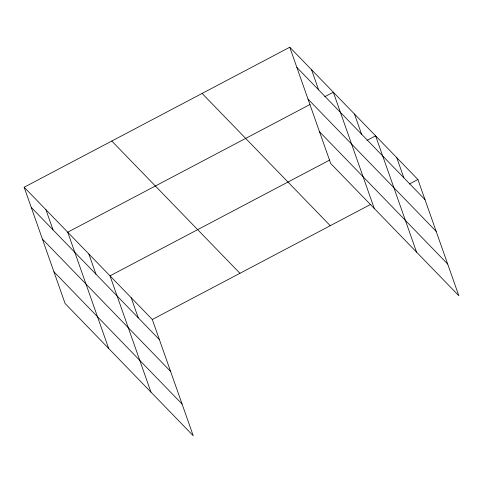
<?xml version="1.0" encoding="UTF-8"?>
<svg xmlns="http://www.w3.org/2000/svg" width="483" height="483" viewBox="0 0 483 483"><rect width="100%" height="100%" fill="white"/><g stroke="black" fill="none" stroke-linecap="round" stroke-linejoin="round"><path stroke-width="0.72" d="M24.15 187.235L152.302 319.492L193.248 435.763L65.096 303.499L24.15 187.235L289.752 47.237L417.904 179.501L458.85 295.765L330.698 163.508L289.752 47.237M310.086 104.455L67.723 232.202L108.669 348.472M324.691 96.757L333.324 92.205L374.271 208.475M329.798 160L110.015 275.847L150.956 392.118M366.983 140.402L375.617 135.856L416.557 252.12M152.302 319.492L370.763 204.345M409.276 184.047L417.904 179.501M296.846 67.391L425.004 199.648M308.015 99.112L436.173 231.369M319.529 131.793L447.681 264.05M202.105 93.436L330.257 225.694M111.796 141.036L239.954 273.293M31.244 207.382L159.402 339.646M42.419 239.103L170.571 371.361M53.927 271.784L182.079 404.042M396.76 157.675L403.854 177.829M354.468 114.03L361.568 134.183M311.535 69.721L318.635 89.874M131.159 297.667L138.253 317.82M88.866 254.022L95.966 274.175M45.933 209.719L53.033 229.872"/></g></svg>
